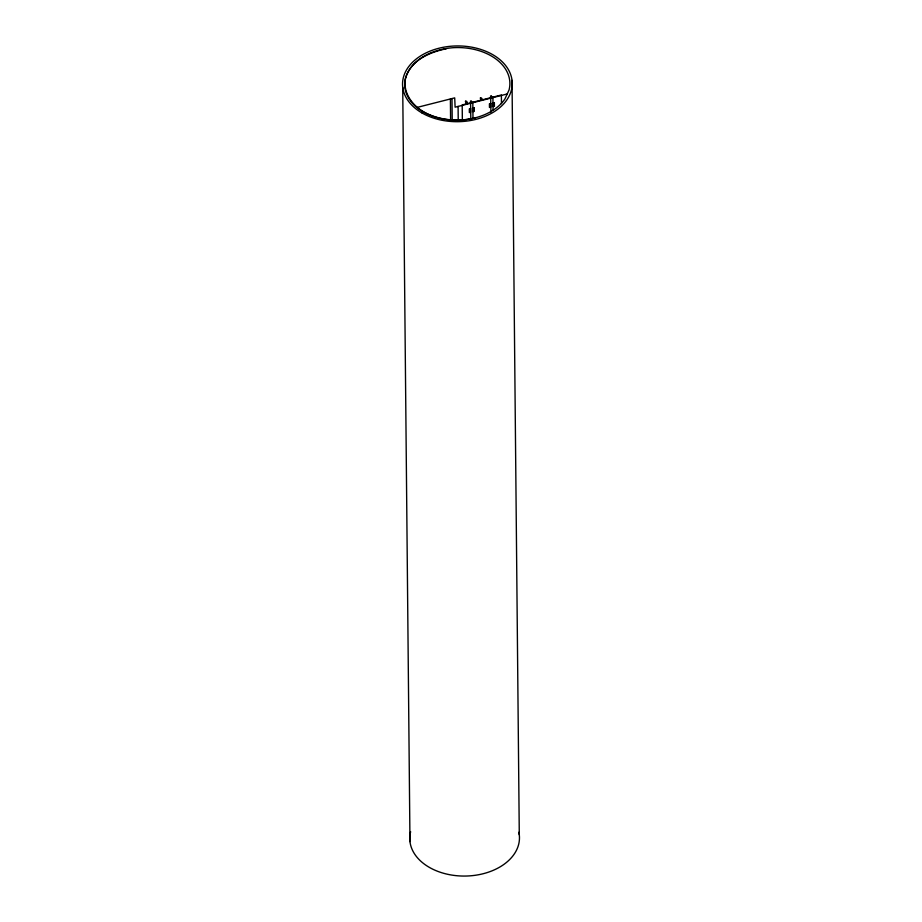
<?xml version="1.0" encoding="UTF-8"?>
<svg xmlns="http://www.w3.org/2000/svg" width="922" height="922" viewBox="0 0 922 922"><rect width="100%" height="100%" fill="white"/><g stroke="black" fill="none" stroke-linecap="round" stroke-linejoin="round"><path stroke-width="1.38" d="M446.283 48.751C429.329 52.358 410.152 60.437 405.3 78.854A52.312 36.131 -0.6 0 0 475.164 117.855M417.631 107.275L454.707 97.87L455.111 107.183L507.215 93.963M469.413 119.145L470.669 118.823M473.113 118.2L474.369 117.889M512.033 80.375L519.282 834.721M501.464 103.633L501.384 94.989L462.199 104.935L462.36 120.77M493.051 110.098L492.924 97.133L491.852 97.087L491.311 95.727L490.469 96.107L491.541 97.167L490.7 97.548L490.907 112.081M472.974 118.074L472.825 102.238L471.741 102.192L471.211 100.832L470.358 101.213L471.442 102.273L470.589 102.653L470.819 120.067M458.096 106.422L458.234 120.817M451.999 98.562L452.206 120.148M450.397 98.965L450.604 120.563M402.718 87.279L409.967 841.625M518.867 832.278A54.847 37.883 -0.6 0 1 463.835 876.061A54.847 37.883 -0.6 0 1 410.647 831.736M405.703 77.667C402.338 91.762 411.708 104.912 423.498 111.7A52.508 36.258 -0.6 0 0 504.887 99.023L509.048 89.987A52.508 36.258 -0.6 0 0 452.979 47.714C433.87 49.223 412.134 57.994 405.703 77.667M465.483 101.224L465.771 102.803L467.316 102.411L466.497 101.155L465.483 101.224M480.408 97.974L480.708 99.553L482.252 99.161L481.422 97.905L480.408 97.974M470.566 108.658L469.321 108.969L469.356 112.588L470.6 112.265L470.566 108.658M474.277 107.713L473.021 108.035L473.055 111.643L474.311 111.32L474.277 107.713M490.677 103.552L489.421 103.863L489.455 107.482L490.711 107.159L490.677 103.552M494.376 102.607L493.132 102.93L493.166 106.537L494.411 106.226L494.376 102.607M470.22 109.257L469.701 111.977L470.22 109.257M473.92 108.312L473.401 111.043L473.92 108.312M490.32 104.151L489.813 106.871L490.32 104.151M494.031 103.218L493.512 105.938L494.031 103.218M421.976 112.945A54.847 37.883 -0.6 0 0 511.353 90.264A54.847 37.883 -0.6 0 0 438.791 48.278A54.847 37.883 -0.6 0 0 421.976 112.945"/></g></svg>
